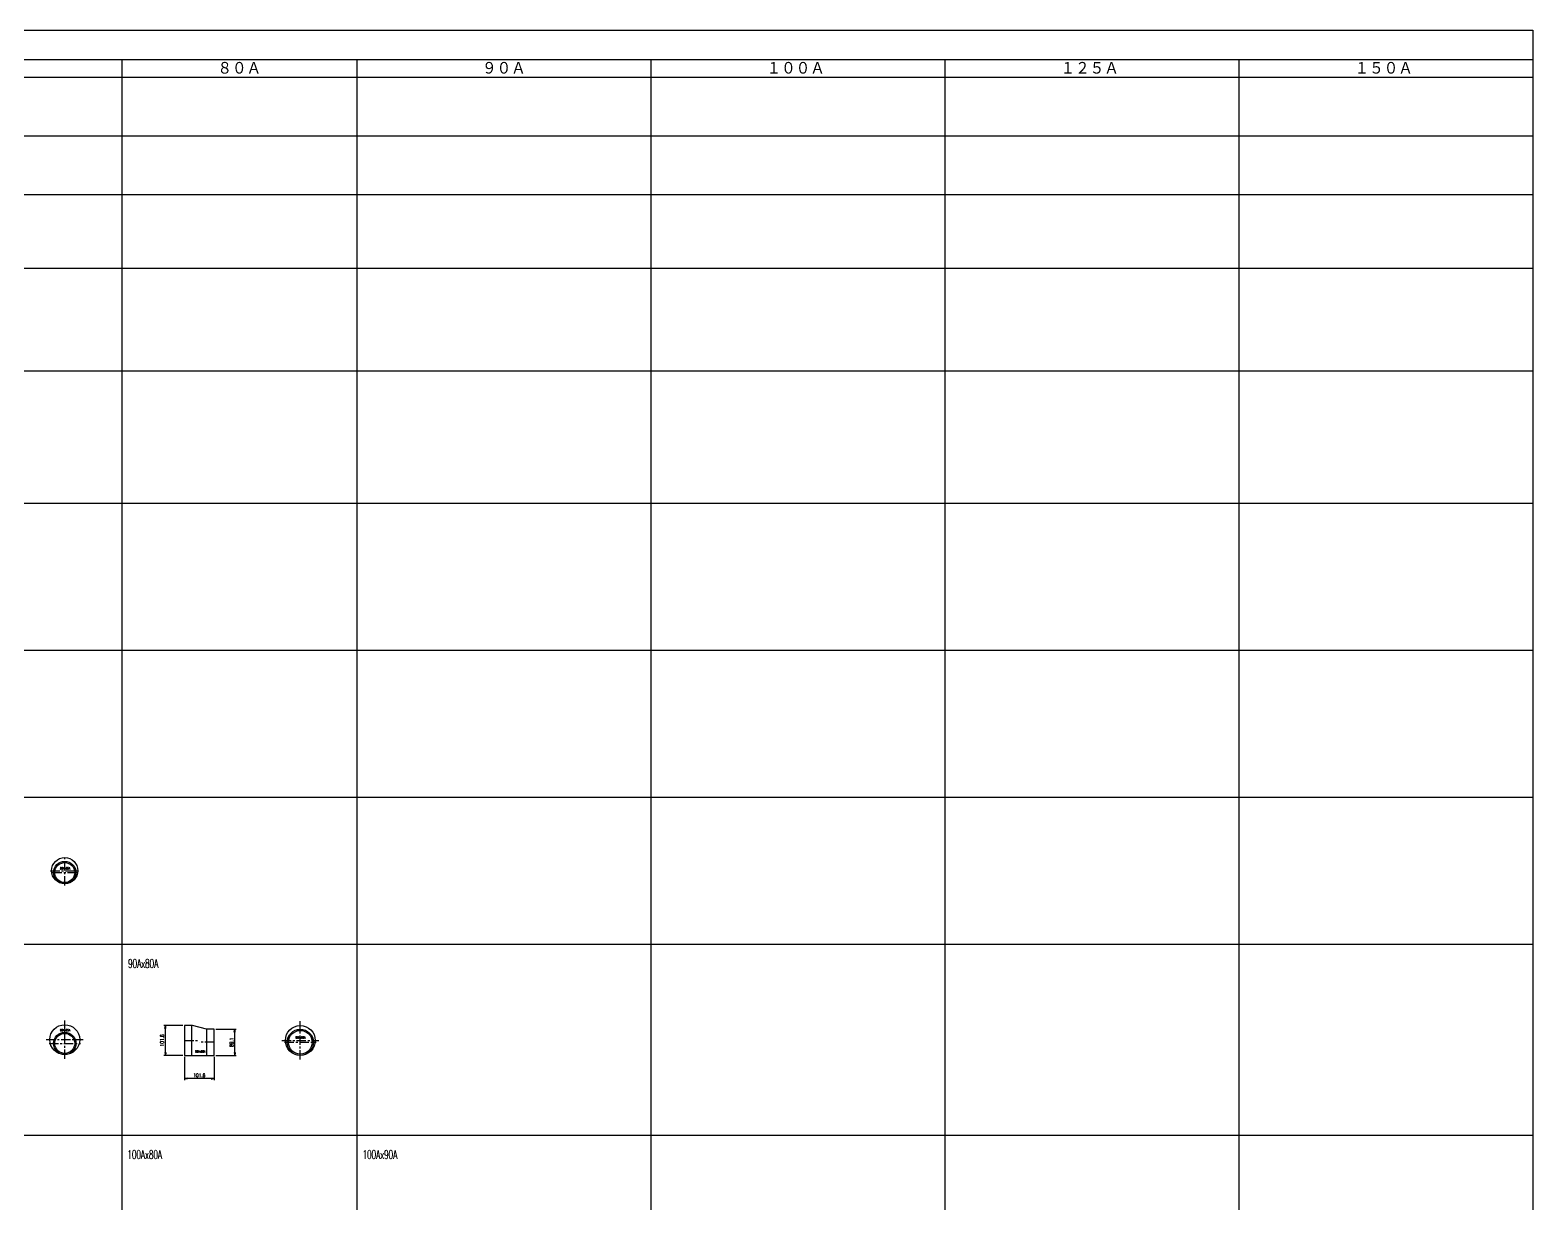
# Model space of a CAD drawing. Header units: millimetres. Extents: x 2090 to 42062, y -14812 to 2738.
# Drawn here: x 36951 to 42062, y -2186 to 1808 of the extents above; entities that cross this region are included whole.
import ezdxf

# ---------------------------------------------------------------- set-up
doc = ezdxf.new("R2010")
doc.units = ezdxf.units.MM
doc.linetypes.add('CENTER', pattern=[50.8, 31.75, -6.35, 6.35, -6.35])
for name, color, linetype in [('#配管（SUS)', 220, 'Continuous'), ('DIM', 1, 'Continuous'), ('skeleton', 7, 'Continuous')]:
    doc.layers.add(name, color=color, linetype=linetype)
doc.styles.add('kpk', font='romans.shx', dxfattribs={"width": 0.7, "bigfont": 'extfont2.shx'})
doc.styles.get("Standard").update_dxf_attribs({"font": 'romans.shx', "bigfont": 'extfont.shx'})

# ---------------------------------------------------------------- blocks, each defined once
blk = doc.blocks.new('_Open')
at = {"color": 0, "linetype": 'ByBlock', "lineweight": -2}
for p, q in [((-1, 0.17), (0, 0)), ((-1, -0.17), (0, 0)), ((0, 0), (-1, 0))]:
    blk.add_line(p, q, dxfattribs=at)
blk = doc.blocks.new('A$C068A672C')
at = {"layer": '#配管（SUS)', "color": 2, "linetype": 'CENTER'}
for p, q in [((0, -43.9), (0, 56.7)), ((-48.6, 6.4), (48.6, 6.4)), ((-41.1, 0), (41.1, 0))]:
    blk.add_line(p, q, dxfattribs=at)
at = {"layer": '#配管（SUS)', "color": 0, "linetype": 'ByBlock'}
for centre, radius in [((0, 6.4), 44.6), ((0, 0), 38.1), ((0, 0), 34)]:
    blk.add_circle(centre, radius, dxfattribs=at)
at = {"layer": 'Defpoints', "color": 5, "width": 0.7}
blk.add_text('80Ax65A', height=7, dxfattribs=at).set_placement((-15.9, 10.8))
blk = doc.blocks.new('A$C71201310')
at = {"layer": '#配管（SUS)', "color": 2, "linetype": 'CENTER'}
for p, q in [((0, -52.7), (0, 78)), ((-63.2, 12.7), (63.2, 12.7)), ((-53.4, 0), (53.4, 0))]:
    blk.add_line(p, q, dxfattribs=at)
at = {"layer": '#配管（SUS)', "color": 0, "linetype": 'ByBlock'}
for centre, radius in [((0, 12.7), 50.8), ((0, 0), 38.1), ((0, 0), 34)]:
    blk.add_circle(centre, radius, dxfattribs=at)
at = {"layer": 'Defpoints', "color": 5, "width": 0.7}
blk.add_text('90Ax65A', height=7, dxfattribs=at).set_placement((-15.9, 41.5))
blk = doc.blocks.new('A$C44EC73CB')
at = {"layer": '#配管（SUS)', "color": 0, "linetype": 'ByBlock'}
for p, q in [((-76.2, 57), (-101.6, 57)), ((-101.6, 57), (-101.6, -44.6)), ((-76.2, -44.6), (-76.2, 57)), ((-26.1, 44.6), (-74.4, 56.8)), ((-25.4, -44.6), (-25.4, 44.5)), ((0, 44.5), (-25.4, 44.5)), ((0, -44.6), (0, 44.5)), ((-101.6, -44.6), (0, -44.6))]:
    blk.add_line(p, q, dxfattribs=at)
at = {"layer": '#配管（SUS)', "color": 2, "linetype": 'CENTER'}
for p, q in [((-101.6, 6.2), (-50.8, 6.2)), ((0, 0), (-50.8, 0))]:
    blk.add_line(p, q, dxfattribs=at)
at = {"layer": '#配管（SUS)', "color": 0, "linetype": 'ByBlock'}
for centre, radius, start, end in [((-76.2, 49.8), 7.2, 75.8367, 90), ((-25.4, 47.5), 3, 255.8367, 270)]:
    blk.add_arc(centre, radius, start, end, dxfattribs=at)
at = {"layer": 'Defpoints', "color": 5, "width": 0.7}
blk.add_text('90Ax80A', height=7, dxfattribs=at).set_placement((-64.2, -34.9))
blk = doc.blocks.new('A$C7CF363C5')
at = {"layer": '#配管（SUS)', "color": 2, "linetype": 'CENTER'}
for p, q in [((0, -59.1), (0, 71.6)), ((-63.2, 6.2), (63.2, 6.2)), ((-53.4, 0), (53.4, 0))]:
    blk.add_line(p, q, dxfattribs=at)
at = {"layer": '#配管（SUS)', "color": 0, "linetype": 'ByBlock'}
for centre, radius in [((0, 6.2), 50.8), ((0, 0), 44.6), ((0, 0), 40.4)]:
    blk.add_circle(centre, radius, dxfattribs=at)
at = {"layer": 'Defpoints', "color": 5, "width": 0.7}
blk.add_text('90Ax80A', height=7, dxfattribs=at).set_placement((-15.9, 12.6))

msp = doc.modelspace()

# ---------------------------------------------------------------- linework, layer by layer
at = {"layer": 'DIM', "color": 9}
for p, q in [((37470.296, -1579.241), (37405.952, -1579.241)), ((37410.952, -1670.841), (37410.952, -1589.241)), ((37581.896, -1591.741), (37652.014, -1591.741)), ((37647.014, -1670.841), (37647.014, -1601.741)), ((37470.296, -1680.841), (37405.952, -1680.841)), ((37475.296, -1685.841), (37475.296, -1764.95)), ((37576.896, -1685.841), (37576.896, -1764.95)), ((37581.896, -1680.841), (37652.014, -1680.841)), ((37566.896, -1759.95), (37485.296, -1759.95))]:
    msp.add_line(p, q, dxfattribs=at)
at = {"layer": 'skeleton'}
for p, q in [((21142.157, 1807.568), (42062.157, 1807.568)), ((42062.157, 1807.568), (42062.157, -6552.432)), ((31662.157, 1707.568), (42062.157, 1707.568)), ((31662.157, 1707.568), (42062.157, 1707.568)), ((37262.157, 1707.568), (37262.157, -6552.432)), ((38062.157, 1707.568), (38062.157, -6552.432)), ((39062.157, 1707.568), (39062.157, -6552.432)), ((40062.157, 1707.568), (40062.157, -6552.432)), ((41062.157, 1707.568), (41062.157, -6552.432)), ((21142.157, 1647.568), (42062.157, 1647.568)), ((21142.157, 1447.568), (42062.157, 1447.568)), ((21142.157, 1247.568), (42062.157, 1247.568)), ((21142.157, 997.568), (42062.157, 997.568)), ((21142.157, 647.568), (42062.157, 647.568)), ((21142.157, 197.568), (42062.157, 197.568)), ((21142.157, -302.432), (42062.157, -302.432)), ((21142.157, -802.432), (42062.157, -802.432)), ((21142.157, -1302.432), (42062.157, -1302.432)), ((21142.157, -1952.432), (42062.157, -1952.432))]:
    msp.add_line(p, q, dxfattribs=at)

# ---------------------------------------------------------------- block references
at = {"layer": '#配管（SUS)'}
for name, p in [('A$C068A672C', (37068.506, -1058.832)), ('A$C71201310', (37068.506, -1640.082)), ('A$C44EC73CB', (37576.896, -1636.291)), ('A$C7CF363C5', (37869.737, -1636.291))]:
    msp.add_blockref(name, p, dxfattribs=at)
at = {"layer": 'DIM', "color": 9, "linetype": 'ByBlock', "xscale": 10, "yscale": 10, "zscale": 10}
for p, rotation in [((37410.952, -1579.241), 90), ((37647.014, -1591.741), 90), ((37410.952, -1680.841), 270), ((37647.014, -1680.841), 270), ((37475.296, -1759.95), 180)]:
    msp.add_blockref('_Open', p, dxfattribs=dict(at, rotation=rotation))
msp.add_blockref('_Open', (37576.896, -1759.95), dxfattribs=at)

# ---------------------------------------------------------------- texts
at = {"color": 71, "width": 0.6}
for s, p in [('90Ax80A', (37283.95, -1383.298)), ('100Ax80A', (37281.379, -2033.298)), ('100Ax90A', (38081.379, -2033.298))]:
    msp.add_text(s, height=30, dxfattribs=at).set_placement(p)
at = {"layer": 'skeleton'}
for s, p in [('８０Ａ', (37587.964, 1655.068)), ('９０Ａ', (38487.964, 1655.068)), ('１００Ａ', (39455.657, 1655.068)), ('１２５Ａ', (40455.657, 1655.068)), ('１５０Ａ', (41455.657, 1655.068))]:
    msp.add_text(s, height=45, dxfattribs=at).set_placement(p)

# ---------------------------------------------------------------- next in the draw order: texts
at = {"layer": 'DIM', "color": 4, "linetype": 'ByBlock', "char_height": 12.5, "attachment_point": 5, "rotation": 90, "style": 'kpk', "bg_fill": 3, "box_fill_scale": 1.1, "bg_fill_color": 256, "bg_fill_true_color": 13158600, "bg_fill_transparency": 0}
for s, insert in [('101.6', (37399.702, -1630.041)), ('89.1', (37635.764, -1636.291))]:
    msp.add_mtext(s, dxfattribs=dict(at, insert=insert))
at = {"layer": 'DIM', "color": 4, "linetype": 'ByBlock', "insert": (37526.096, -1748.7), "char_height": 12.5, "attachment_point": 5, "style": 'kpk', "bg_fill": 3, "box_fill_scale": 1.1, "bg_fill_color": 256, "bg_fill_true_color": 13158600, "bg_fill_transparency": 0}
msp.add_mtext('101.6', dxfattribs=at)

doc.saveas('drawing.dxf')
